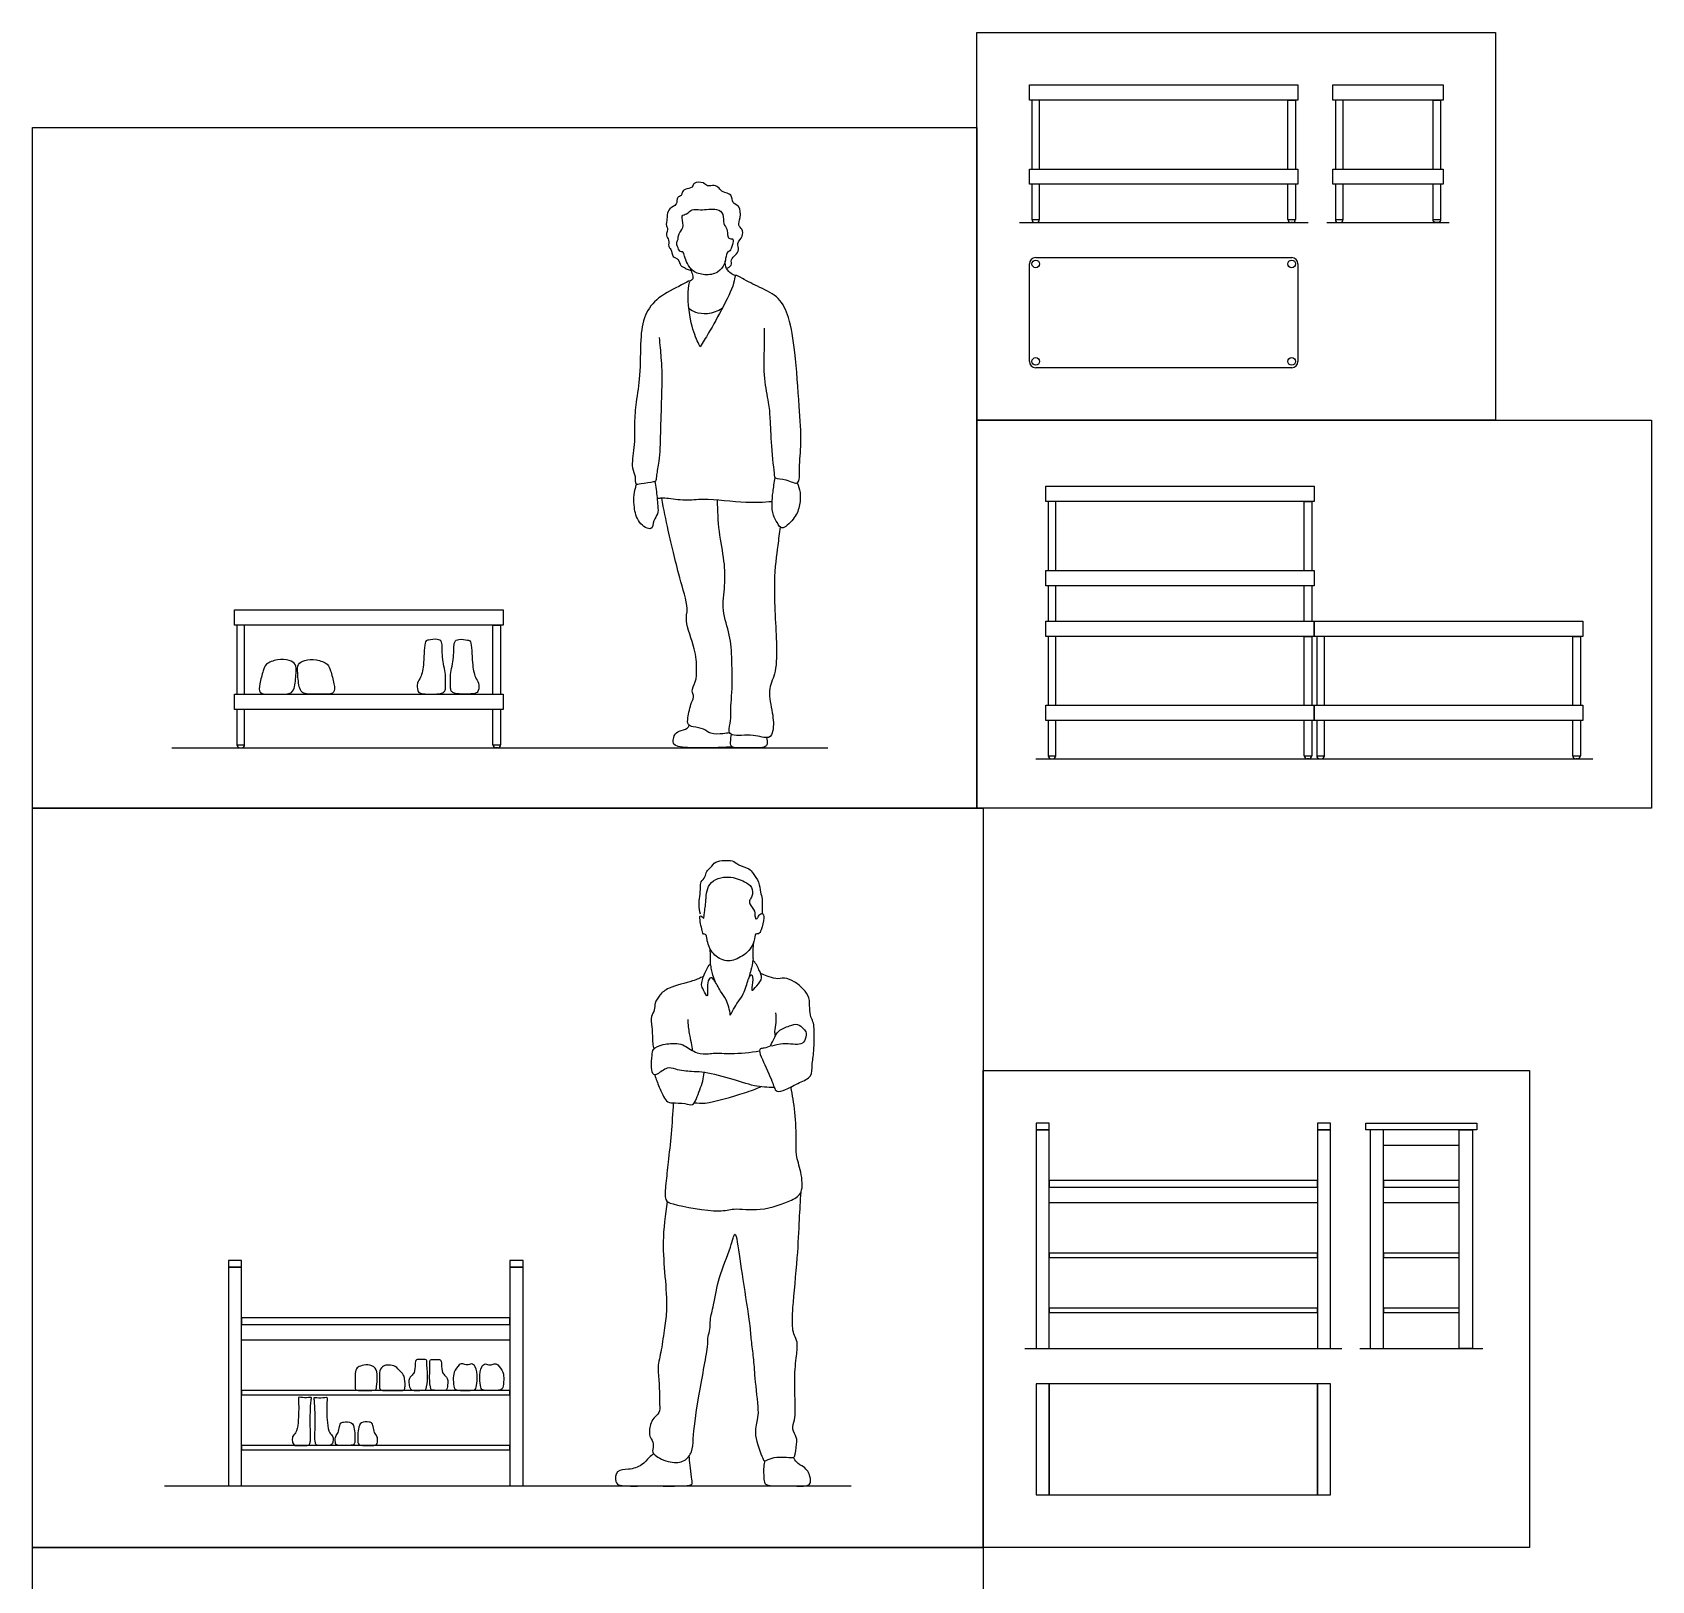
# Model space of a CAD drawing. Header units: millimetres. Extents: x 0.2 to 10.8, y -0.4 to 9.9.
# Drawn here: x 0.186 to 4.858, y 5.449 to 9.916 of the extents above; entities that cross this region are included whole.
import ezdxf

# ---------------------------------------------------------------- set-up
doc = ezdxf.new("R2010")
doc.units = ezdxf.units.MM
for name, color, linetype, true_color in [('AG-DETAILS', 7, 'Continuous', 0x66ffff), ('AG-DIAGRAM', 7, 'Continuous', 0xfecc66), ('AG-FURNITURE', 7, 'Continuous', 0x66ccff), ('AG-OBJECTS', 7, 'Continuous', 0xcc66ff), ('AG-PEOPLE', 7, 'Continuous', 0xfc6666), ('X-VPRT', 6, 'Continuous', 0xff00ff)]:
    doc.layers.add(name, color=color, linetype=linetype, true_color=true_color)

msp = doc.modelspace()

# ---------------------------------------------------------------- linework, layer by layer
at = {"layer": 'AG-DETAILS'}
msp.add_line((4.2268, 9.3758), (4.2489, 9.3758), dxfattribs=at)
for points in [[(3.0695, 9.3758), (3.0916, 9.3758)], [(3.808, 9.3758), (3.8301, 9.3758)], [(3.9453, 9.3758), (3.9674, 9.3758)], [(0.7761, 7.8607), (0.7982, 7.8607)], [(1.5146, 7.8607), (1.5367, 7.8607)], [(3.1165, 7.8287), (3.1386, 7.8287)], [(3.855, 7.8287), (3.8771, 7.8287)], [(3.8914, 7.8287), (3.9135, 7.8287)], [(4.6299, 7.8287), (4.652, 7.8287)]]:
    msp.add_lwpolyline(points, dxfattribs=at)
for centre in [(3.0806, 9.248), (3.8191, 9.248), (3.0806, 8.9665), (3.8191, 8.9665)]:
    msp.add_circle(centre, 0.011, dxfattribs=at)
at = {"layer": 'AG-DIAGRAM'}
for p, q in [((0.5887, 7.8521), (2.4811, 7.8521)), ((0.5669, 5.7222), (2.5481, 5.7222))]:
    msp.add_line(p, q, dxfattribs=at)
for points in [[(3.0335, 9.3671), (3.8662, 9.3671)], [(3.9205, 9.3671), (4.2737, 9.3671)], [(3.0805, 7.8201), (4.688, 7.8201)], [(3.0493, 6.1184), (3.9637, 6.1184)], [(4.0153, 6.1184), (4.3709, 6.1184)]]:
    msp.add_lwpolyline(points, dxfattribs=at)
at = {"layer": 'AG-FURNITURE'}
for p, q in [((3.1165, 8.3192), (3.1165, 8.2175)), ((3.1386, 8.2175), (3.1386, 8.3192)), ((3.855, 8.2175), (3.855, 8.3192)), ((3.8771, 8.3192), (3.8771, 8.2175))]:
    msp.add_line(p, q, dxfattribs=at)
for points in [[(3.0624, 9.7645), (3.8372, 9.7645), (3.8372, 9.7203), (3.0624, 9.7203)], [(3.9382, 9.7645), (4.2561, 9.7645), (4.2561, 9.7203), (3.9382, 9.7203)], [(3.0624, 9.5216), (3.8372, 9.5216), (3.8372, 9.4775), (3.0624, 9.4775)], [(3.9382, 9.5216), (4.2561, 9.5216), (4.2561, 9.4775), (3.9382, 9.4775)], [(3.1094, 8.6062), (3.8843, 8.6062), (3.8843, 8.562), (3.1094, 8.562)], [(3.1094, 8.3633), (3.8843, 8.3633), (3.8843, 8.3192), (3.1094, 8.3192)], [(0.769, 8.2494), (1.5438, 8.2494), (1.5438, 8.2053), (0.769, 8.2053)], [(3.1094, 8.2175), (3.8843, 8.2175), (3.8843, 8.1733), (3.1094, 8.1733)], [(3.8843, 8.2175), (4.6591, 8.2175), (4.6591, 8.1733), (3.8843, 8.1733)], [(0.769, 8.0066), (1.5438, 8.0066), (1.5438, 7.9624), (0.769, 7.9624)], [(3.1094, 7.9746), (3.8843, 7.9746), (3.8843, 7.9304), (3.1094, 7.9304)], [(3.8843, 7.9746), (4.6591, 7.9746), (4.6591, 7.9304), (3.8843, 7.9304)], [(3.0815, 6.7684), (3.0815, 6.7493), (3.1196, 6.7493), (3.1196, 6.7684)], [(3.0815, 6.1184), (3.1196, 6.1184), (3.1196, 6.7493), (3.0815, 6.7493)], [(3.8934, 6.7684), (3.8934, 6.7493), (3.9315, 6.7493), (3.9315, 6.7684)], [(3.8934, 6.1184), (3.9315, 6.1184), (3.9315, 6.7493), (3.8934, 6.7493)], [(4.0331, 6.7684), (4.3531, 6.7684), (4.3531, 6.7493), (4.0331, 6.7493)], [(4.0458, 6.1184), (4.0839, 6.1184), (4.0839, 6.7493), (4.0458, 6.7493)], [(4.3404, 6.1184), (4.3023, 6.1184), (4.3023, 6.7493), (4.3404, 6.7493)], [(3.1196, 6.6033), (3.1196, 6.5842), (3.8934, 6.5842), (3.8934, 6.6033)], [(4.0839, 6.6033), (4.0839, 6.5842), (4.3023, 6.5842), (4.3023, 6.6033)], [(0.7515, 6.3722), (0.7515, 6.3531), (0.7896, 6.3531), (0.7896, 6.3722)], [(1.5634, 6.3722), (1.5634, 6.3531), (1.6015, 6.3531), (1.6015, 6.3722)], [(3.1196, 6.381), (3.8934, 6.381), (3.8934, 6.3937), (3.1196, 6.3937)], [(4.0839, 6.381), (4.3023, 6.381), (4.3023, 6.3937), (4.0839, 6.3937)], [(0.7515, 5.7222), (0.7896, 5.7222), (0.7896, 6.3531), (0.7515, 6.3531)], [(1.5634, 5.7222), (1.6015, 5.7222), (1.6015, 6.3531), (1.5634, 6.3531)], [(3.1196, 6.2223), (3.8934, 6.2223), (3.8934, 6.235), (3.1196, 6.235)], [(4.0839, 6.2223), (4.3023, 6.2223), (4.3023, 6.235), (4.0839, 6.235)], [(0.7896, 6.2071), (0.7896, 6.188), (1.5634, 6.188), (1.5634, 6.2071)], [(0.7896, 5.9848), (1.5634, 5.9848), (1.5634, 5.9975), (0.7896, 5.9975)], [(3.0815, 5.6968), (3.1196, 5.6968), (3.1196, 6.0168), (3.0815, 6.0168)], [(3.1196, 5.6968), (3.8934, 5.6968), (3.8934, 6.0168), (3.1196, 6.0168)], [(3.8934, 5.6968), (3.9315, 5.6968), (3.9315, 6.0168), (3.8934, 6.0168)], [(0.7896, 5.8261), (1.5634, 5.8261), (1.5634, 5.8388), (0.7896, 5.8388)]]:
    msp.add_lwpolyline(points, close=True, dxfattribs=at)
for points in [[(3.0916, 9.5216), (3.0916, 9.7203), (3.0695, 9.7203), (3.0695, 9.5216)], [(3.808, 9.5216), (3.808, 9.7203), (3.8301, 9.7203), (3.8301, 9.5216)], [(3.9674, 9.5216), (3.9674, 9.7203), (3.9453, 9.7203), (3.9453, 9.5216)], [(4.2268, 9.5216), (4.2268, 9.7203), (4.2489, 9.7203), (4.2489, 9.5216)], [(3.1386, 8.3633), (3.1386, 8.562), (3.1165, 8.562), (3.1165, 8.3633)], [(3.855, 8.3633), (3.855, 8.562), (3.8771, 8.562), (3.8771, 8.3633)], [(0.7982, 8.0066), (0.7982, 8.2053), (0.7761, 8.2053), (0.7761, 8.0066)], [(1.5146, 8.0066), (1.5146, 8.2053), (1.5367, 8.2053), (1.5367, 8.0066)], [(3.1386, 7.9746), (3.1386, 8.1733), (3.1165, 8.1733), (3.1165, 7.9746)], [(3.855, 7.9746), (3.855, 8.1733), (3.8771, 8.1733), (3.8771, 7.9746)], [(3.9135, 7.9746), (3.9135, 8.1733), (3.8914, 8.1733), (3.8914, 7.9746)], [(4.6299, 7.9746), (4.6299, 8.1733), (4.652, 8.1733), (4.652, 7.9746)], [(4.0839, 6.7049), (4.3023, 6.7049)], [(3.1196, 6.5398), (3.8934, 6.5398)], [(4.0839, 6.5398), (4.3023, 6.5398)], [(0.7896, 6.1436), (1.5634, 6.1436)]]:
    msp.add_lwpolyline(points, dxfattribs=at)
for centre, radius, start, end in [((3.0782, 9.3758), 0.00863, 180, 270), ((3.083, 9.3758), 0.00863, 270, 0), ((3.8167, 9.3758), 0.00863, 180, 270), ((3.8215, 9.3758), 0.00863, 270, 360), ((3.9539, 9.3758), 0.00863, 180, 270), ((3.9588, 9.3758), 0.00863, 270, 0), ((3.0806, 9.248), 0.0182, 90, 180), ((3.8191, 9.248), 0.0182, 0, 90), ((3.0806, 8.9665), 0.0182, 180, 270), ((3.8191, 8.9665), 0.0182, 270, 0), ((0.7847, 7.8607), 0.00863, 180, 270), ((0.7896, 7.8607), 0.00863, 270, 0), ((1.5232, 7.8607), 0.00863, 180, 270), ((1.5281, 7.8607), 0.00863, 270, 360), ((3.1252, 7.8287), 0.00863, 180, 270), ((3.13, 7.8287), 0.00863, 270, 0), ((3.8637, 7.8287), 0.00863, 180, 270), ((3.8685, 7.8287), 0.00863, 270, 360), ((3.9, 7.8287), 0.00863, 180, 270), ((3.9048, 7.8287), 0.00863, 270, 0), ((4.6385, 7.8287), 0.00863, 180, 270), ((4.6433, 7.8287), 0.00863, 270, 360)]:
    msp.add_arc(centre, radius, start, end, dxfattribs=at)
for points in [[(3.0695, 9.4775), (3.0695, 9.4266), (3.0695, 9.3758)], [(3.0916, 9.3758), (3.0916, 9.4266), (3.0916, 9.4775)], [(3.808, 9.3758), (3.808, 9.4266), (3.808, 9.4775)], [(3.8301, 9.4775), (3.8301, 9.4266), (3.8301, 9.3758)], [(3.9453, 9.4775), (3.9453, 9.4266), (3.9453, 9.3758)], [(3.9674, 9.3758), (3.9674, 9.4266), (3.9674, 9.4775)], [(3.0782, 9.3671), (3.0806, 9.3671), (3.083, 9.3671)], [(3.8215, 9.3671), (3.8191, 9.3671), (3.8167, 9.3671)], [(3.9539, 9.3671), (3.9563, 9.3671), (3.9588, 9.3671)], [(3.0806, 9.2662), (3.4498, 9.2662), (3.8191, 9.2662)], [(3.0624, 8.9665), (3.0624, 9.1073), (3.0624, 9.248)], [(3.8372, 9.248), (3.8372, 9.1073), (3.8372, 8.9665)], [(3.8191, 8.9483), (3.4498, 8.9483), (3.0806, 8.9483)], [(0.7761, 7.9624), (0.7761, 7.9116), (0.7761, 7.8607)], [(0.7982, 7.8607), (0.7982, 7.9116), (0.7982, 7.9624)], [(1.5146, 7.8607), (1.5146, 7.9116), (1.5146, 7.9624)], [(1.5367, 7.9624), (1.5367, 7.9116), (1.5367, 7.8607)], [(3.1165, 7.9304), (3.1165, 7.8796), (3.1165, 7.8287)], [(3.1386, 7.8287), (3.1386, 7.8796), (3.1386, 7.9304)], [(3.855, 7.8287), (3.855, 7.8796), (3.855, 7.9304)], [(3.8771, 7.9304), (3.8771, 7.8796), (3.8771, 7.8287)], [(3.8914, 7.9304), (3.8914, 7.8796), (3.8914, 7.8287)], [(3.9135, 7.8287), (3.9135, 7.8796), (3.9135, 7.9304)], [(4.6299, 7.8287), (4.6299, 7.8796), (4.6299, 7.9304)], [(4.652, 7.9304), (4.652, 7.8796), (4.652, 7.8287)], [(0.7847, 7.8521), (0.7871, 7.8521), (0.7896, 7.8521)], [(1.5281, 7.8521), (1.5256, 7.8521), (1.5232, 7.8521)], [(3.1252, 7.8201), (3.1276, 7.8201), (3.13, 7.8201)], [(3.8685, 7.8201), (3.8661, 7.8201), (3.8637, 7.8201)], [(3.9, 7.8201), (3.9024, 7.8201), (3.9048, 7.8201)], [(4.6433, 7.8201), (4.6409, 7.8201), (4.6385, 7.8201)]]:
    msp.add_open_spline(points, degree=2, dxfattribs=at)
msp.add_rational_spline([(4.2489, 9.4775), (4.2489, 9.4266), (4.2489, 9.3758), (4.2489, 9.3671), (4.2403, 9.3671), (4.2379, 9.3671), (4.2355, 9.3671), (4.2268, 9.3671), (4.2268, 9.3758), (4.2268, 9.4266), (4.2268, 9.4775)], [1, 1, 1, 0.707106781187, 1, 1, 1, 0.707106781187, 1, 1, 1], degree=2, knots=[2.1144193, 2.1144193, 2.1144193, 2.4503264, 2.4503264, 2.4951132, 2.4951132, 2.5110056, 2.5110056, 2.5557924, 2.5557924, 2.8916995, 2.8916995, 2.8916995], dxfattribs=at)
at = {"layer": 'AG-OBJECTS'}
for points, knots in [([(1.3081, 8.0086), (1.3017, 8.0101), (1.2962, 8.0158), (1.2953, 8.0397), (1.3083, 8.056), (1.3165, 8.0957), (1.3163, 8.16), (1.3285, 8.163), (1.3544, 8.1666), (1.3706, 8.1582), (1.3659, 8.1109), (1.3802, 8.0651), (1.3769, 8.0317), (1.3782, 8.0184), (1.3714, 8.0101), (1.359, 8.0067), (1.3201, 8.0057), (1.3081, 8.0086)], [0, 0, 0, 0, 0.219611, 0.485037, 0.737599, 1.115814, 1.561434, 1.738171, 2.027219, 2.244428, 2.622643, 3.034668, 3.361053, 3.562199, 3.732099, 3.946035, 4.35428, 4.35428, 4.35428, 4.35428]), ([(1.462, 8.0086), (1.4685, 8.0101), (1.474, 8.0158), (1.4748, 8.0397), (1.4619, 8.056), (1.4537, 8.0957), (1.4538, 8.16), (1.4416, 8.163), (1.4158, 8.1666), (1.3995, 8.1582), (1.4042, 8.1109), (1.3899, 8.0651), (1.3932, 8.0317), (1.3919, 8.0184), (1.3988, 8.0101), (1.4111, 8.0067), (1.4501, 8.0057), (1.462, 8.0086)], [0, 0, 0, 0, 0.219611, 0.485037, 0.737599, 1.115814, 1.561434, 1.738171, 2.027219, 2.244428, 2.622643, 3.034668, 3.361053, 3.562199, 3.732099, 3.946035, 4.35428, 4.35428, 4.35428, 4.35428]), ([(0.8934, 8.0066), (0.8822, 8.0066), (0.8655, 8.0056), (0.838, 8.0079), (0.8415, 8.0387), (0.8513, 8.0736), (0.8586, 8.0953), (0.8931, 8.1078), (0.9258, 8.106), (0.9485, 8.0937), (0.9467, 8.0667), (0.9436, 8.0231), (0.9308, 8.0058), (0.9056, 8.0067), (0.8934, 8.0066)], [0, 0, 0, 0, 0.314391, 0.579933, 0.850583, 1.204174, 1.470046, 1.803037, 2.136939, 2.402661, 2.690862, 3.070928, 3.317856, 3.661311, 3.661311, 3.661311, 3.661311]), ([(1.0046, 8.0066), (1.0158, 8.0066), (1.0325, 8.0056), (1.0599, 8.0079), (1.0565, 8.0387), (1.0466, 8.0736), (1.0393, 8.0953), (1.0049, 8.1078), (0.9721, 8.106), (0.9495, 8.0937), (0.9513, 8.0667), (0.9544, 8.0231), (0.9672, 8.0058), (0.9924, 8.0067), (1.0046, 8.0066)], [0, 0, 0, 0, 0.314391, 0.579933, 0.850583, 1.204174, 1.470046, 1.803037, 2.136939, 2.402661, 2.690862, 3.070928, 3.317856, 3.661311, 3.661311, 3.661311, 3.661311]), ([(1.3207, 5.9992), (1.3057, 5.9978), (1.2941, 5.9975), (1.281, 5.9975), (1.2747, 6.004), (1.2714, 6.0198), (1.2731, 6.0321), (1.2792, 6.0405), (1.29, 6.0487), (1.2896, 6.0724), (1.2924, 6.0884), (1.3043, 6.0861), (1.3249, 6.089), (1.323, 6.0759), (1.3282, 6.0347), (1.3239, 6.0117), (1.3207, 5.9992)], [0, 0, 0, 0, 0.263564, 0.489241, 0.670544, 0.899273, 1.119563, 1.317331, 1.539485, 1.846499, 2.077536, 2.281182, 2.545823, 2.73354, 3.148311, 3.489812, 3.489812, 3.489812, 3.489812]), ([(1.336, 5.9992), (1.3509, 5.9978), (1.3626, 5.9975), (1.3757, 5.9977), (1.3819, 5.998), (1.3853, 6.0198), (1.3835, 6.0321), (1.3774, 6.0405), (1.3666, 6.0487), (1.367, 6.0724), (1.3642, 6.0884), (1.3524, 6.0861), (1.3317, 6.089), (1.3336, 6.0759), (1.331, 6.0347), (1.3332, 6.0117), (1.336, 5.9992)], [0, 0, 0, 0, 0.263564, 0.489241, 0.670544, 0.899273, 1.119563, 1.317331, 1.539485, 1.846499, 2.077536, 2.281182, 2.545823, 2.73354, 3.148311, 3.489812, 3.489812, 3.489812, 3.489812]), ([(1.4209, 5.9977), (1.4123, 5.9981), (1.4083, 5.9996), (1.4018, 6.0055), (1.4, 6.0295), (1.4003, 6.0499), (1.4163, 6.0724), (1.4277, 6.0767), (1.4402, 6.0685), (1.4536, 6.0774), (1.4663, 6.0658), (1.4714, 6.0337), (1.4663, 6.0081), (1.4643, 5.9997), (1.4566, 5.9976), (1.4306, 5.9973), (1.4209, 5.9977)], [0, 0, 0, 0, 0.266455, 0.420532, 0.69216, 0.960425, 1.251578, 1.438984, 1.644881, 1.852802, 2.061852, 2.390701, 2.685334, 2.839896, 2.989764, 3.290001, 3.290001, 3.290001, 3.290001]), ([(1.5252, 5.9977), (1.5338, 5.9981), (1.5378, 5.9996), (1.5443, 6.0055), (1.5461, 6.0295), (1.5458, 6.0499), (1.5298, 6.0724), (1.5183, 6.0767), (1.5059, 6.0685), (1.4925, 6.0774), (1.4798, 6.0658), (1.4747, 6.0337), (1.4798, 6.0081), (1.4818, 5.9997), (1.4895, 5.9976), (1.5155, 5.9973), (1.5252, 5.9977)], [0, 0, 0, 0, 0.266455, 0.420532, 0.69216, 0.960425, 1.251578, 1.438984, 1.644881, 1.852802, 2.061852, 2.390701, 2.685334, 2.839896, 2.989764, 3.290001, 3.290001, 3.290001, 3.290001]), ([(1.1484, 5.9976), (1.1405, 5.9977), (1.128, 5.998), (1.1175, 5.9977), (1.117, 6.0119), (1.117, 6.0399), (1.1183, 6.0615), (1.1324, 6.0685), (1.1534, 6.0746), (1.1792, 6.0647), (1.1819, 6.0374), (1.1794, 6.0105), (1.1778, 5.9996), (1.1692, 5.9976), (1.1564, 5.9975), (1.1484, 5.9976)], [0, 0, 0, 0, 0.264885, 0.425609, 0.618556, 0.931824, 1.188776, 1.400076, 1.667314, 1.945598, 2.235499, 2.537902, 2.712229, 2.864802, 3.130527, 3.130527, 3.130527, 3.130527]), ([(1.1962, 5.9974), (1.1869, 6.0003), (1.1872, 6.0099), (1.188, 6.035), (1.1868, 6.0604), (1.2025, 6.0706), (1.2153, 6.0715), (1.2343, 6.0687), (1.2474, 6.0515), (1.2609, 6.0405), (1.2616, 6.0111), (1.2601, 5.9978), (1.2478, 5.9973), (1.2127, 5.9971), (1.2007, 5.9974), (1.1962, 5.9974)], [0, 0, 0, 0, 0.188411, 0.499563, 0.796793, 1.035517, 1.25087, 1.506091, 1.779659, 2.027839, 2.348149, 2.551441, 2.744866, 3.104784, 3.350451, 3.350451, 3.350451, 3.350451]), ([(0.9443, 5.8389), (0.9374, 5.8423), (0.9361, 5.8508), (0.9347, 5.8647), (0.9484, 5.8751), (0.9537, 5.9057), (0.9551, 5.961), (0.9521, 5.9792), (0.9609, 5.977), (0.9819, 5.9761), (0.9923, 5.9791), (0.9889, 5.967), (0.9882, 5.9323), (0.9868, 5.9055), (0.9892, 5.8676), (0.9883, 5.8537), (0.9865, 5.8424), (0.9824, 5.8392), (0.9739, 5.8383), (0.9617, 5.839), (0.9487, 5.8387), (0.9443, 5.8389)], [0, 0, 0, 0, 0.203667, 0.422076, 0.644892, 0.9732, 1.423999, 1.641456, 1.786571, 2.067109, 2.230223, 2.402235, 2.750047, 3.073405, 3.430499, 3.655604, 3.844444, 3.96977, 4.134906, 4.348074, 4.592027, 4.592027, 4.592027, 4.592027]), ([(1.0451, 5.8389), (1.0521, 5.8423), (1.0533, 5.8508), (1.0547, 5.8647), (1.0411, 5.8751), (1.0358, 5.9057), (1.0343, 5.961), (1.0374, 5.9792), (1.0285, 5.977), (1.0075, 5.9761), (0.9971, 5.9791), (1.0006, 5.967), (1.0012, 5.9323), (1.0027, 5.9055), (1.0002, 5.8676), (1.0011, 5.8537), (1.003, 5.8424), (1.0071, 5.8392), (1.0156, 5.8383), (1.0277, 5.839), (1.0407, 5.8387), (1.0451, 5.8389)], [0, 0, 0, 0, 0.203667, 0.422076, 0.644892, 0.9732, 1.423999, 1.641456, 1.786571, 2.067109, 2.230223, 2.402235, 2.750047, 3.073405, 3.430499, 3.655604, 3.844444, 3.96977, 4.134906, 4.348074, 4.592027, 4.592027, 4.592027, 4.592027]), ([(1.0962, 5.839), (1.1009, 5.8391), (1.1083, 5.8394), (1.1171, 5.8425), (1.1166, 5.8662), (1.1156, 5.8852), (1.1094, 5.9088), (1.084, 5.9067), (1.074, 5.9043), (1.0712, 5.8888), (1.0675, 5.8723), (1.0577, 5.8635), (1.0602, 5.8445), (1.0637, 5.8392), (1.0783, 5.8388), (1.0904, 5.8389), (1.0962, 5.839)], [0, 0, 0, 0, 0.201424, 0.354876, 0.618617, 0.883979, 1.141692, 1.410336, 1.58439, 1.800152, 2.036419, 2.23904, 2.478466, 2.611957, 2.822093, 3.06932, 3.06932, 3.06932, 3.06932]), ([(1.145, 5.839), (1.1403, 5.8391), (1.1329, 5.8394), (1.1241, 5.8425), (1.1246, 5.8662), (1.1256, 5.8852), (1.1318, 5.9088), (1.1572, 5.9067), (1.1672, 5.9043), (1.17, 5.8888), (1.1738, 5.8723), (1.1835, 5.8635), (1.181, 5.8445), (1.1775, 5.8392), (1.1629, 5.8388), (1.1508, 5.8389), (1.145, 5.839)], [0, 0, 0, 0, 0.201424, 0.354876, 0.618617, 0.883979, 1.141692, 1.410336, 1.58439, 1.800152, 2.036419, 2.23904, 2.478466, 2.611957, 2.822093, 3.06932, 3.06932, 3.06932, 3.06932])]:
    msp.add_open_spline(points, degree=3, knots=knots, dxfattribs=at)
at = {"layer": 'AG-PEOPLE'}
for points, knots in [([(2.1886, 9.2352), (2.1937, 9.2367), (2.2057, 9.2428), (2.1992, 9.2613), (2.215, 9.2733), (2.2268, 9.2887), (2.2159, 9.3081), (2.2376, 9.326), (2.2347, 9.349), (2.22, 9.3585), (2.2301, 9.3815), (2.2286, 9.417), (2.203, 9.4218), (2.2061, 9.4507), (2.1764, 9.453), (2.1678, 9.4664), (2.1535, 9.4778), (2.1323, 9.4692), (2.1239, 9.4852), (2.0915, 9.4838), (2.0923, 9.4664), (2.0676, 9.465), (2.0592, 9.4541), (2.0594, 9.4435), (2.0442, 9.4423), (2.0476, 9.4168), (2.0225, 9.4103), (2.0165, 9.39), (2.0179, 9.3793), (2.0124, 9.3569), (2.0213, 9.3521), (2.0114, 9.3288), (2.0247, 9.3179), (2.0189, 9.2976), (2.0302, 9.2912), (2.0311, 9.266), (2.0514, 9.2641), (2.0548, 9.241), (2.065, 9.2391), (2.0748, 9.2318), (2.0823, 9.2298), (2.0861, 9.229)], [0, 0, 0, 0, 0.229915, 0.455115, 0.701303, 0.94268, 1.18388, 1.467926, 1.726046, 1.940802, 2.215259, 2.539392, 2.796134, 3.062732, 3.344892, 3.572278, 3.80549, 4.053547, 4.277398, 4.570871, 4.770768, 5.035658, 5.241209, 5.40841, 5.596657, 5.851702, 6.122852, 6.369914, 6.569596, 6.830657, 6.987542, 7.250309, 7.474174, 7.713708, 7.905694, 8.17022, 8.402732, 8.656508, 8.829471, 9.02711, 9.223933, 9.223933, 9.223933, 9.223933]), ([(2.1924, 9.2828), (2.1942, 9.2844), (2.2001, 9.2833), (2.2053, 9.3035), (2.2107, 9.3214), (2.1971, 9.3198), (2.1898, 9.3274), (2.1927, 9.3499), (2.1769, 9.3625), (2.1824, 9.3925), (2.1604, 9.4106), (2.1138, 9.401), (2.089, 9.4085), (2.0752, 9.3906), (2.0547, 9.3891), (2.0686, 9.3568), (2.0537, 9.3393), (2.0484, 9.3266), (2.0502, 9.3188), (2.0423, 9.3106), (2.0483, 9.2945), (2.0544, 9.2815), (2.064, 9.2846), (2.0671, 9.2685), (2.0748, 9.2483), (2.0909, 9.2245), (2.1258, 9.2139), (2.1642, 9.2197), (2.184, 9.2468), (2.1854, 9.262), (2.1892, 9.2799), (2.1924, 9.2828)], [0, 0, 0, 0, 0.143853, 0.399759, 0.623632, 0.798268, 0.970475, 1.230621, 1.475886, 1.772441, 2.049069, 2.441458, 2.722118, 2.977773, 3.195118, 3.495054, 3.766611, 3.973512, 4.12573, 4.301914, 4.537656, 4.744276, 4.890106, 5.099269, 5.37365, 5.673567, 6.013618, 6.365773, 6.680289, 6.916379, 7.175141, 7.175141, 7.175141, 7.175141]), ([(2.2142, 9.214), (2.2099, 9.2155), (2.2016, 9.2195), (2.1864, 9.2339), (2.1843, 9.2491), (2.1849, 9.2564)], [0, 0, 0, 0, 0.211949, 0.4677738, 0.7370354, 0.7370354, 0.7370354, 0.7370354]), ([(2.0827, 9.2376), (2.0854, 9.232), (2.0886, 9.2207), (2.0944, 9.2045), (2.0858, 9.1993), (2.0822, 9.1978)], [0, 0, 0, 0, 0.2482567, 0.470408, 0.6664211, 0.6664211, 0.6664211, 0.6664211]), ([(2.2974, 9.0629), (2.297, 9.0417), (2.2973, 8.9992), (2.2941, 8.9178), (2.3104, 8.8482), (2.3143, 8.8008), (2.3166, 8.7267), (2.3259, 8.6399), (2.328, 8.6282), (2.3608, 8.6285), (2.4015, 8.6039), (2.3971, 8.665), (2.4062, 8.7332), (2.3977, 8.8393), (2.388, 8.9905), (2.3716, 9.0907), (2.3433, 9.1524), (2.2856, 9.1799), (2.2377, 9.2027), (2.2118, 9.2201), (2.2132, 9.1938), (2.1798, 9.124), (2.1377, 9.0495), (2.1207, 9.0219), (2.1123, 9.0086)], [0, 0, 0, 0, 0.458681, 0.979234, 1.461045, 1.850511, 2.363965, 2.893137, 3.056287, 3.375933, 3.710898, 4.08386, 4.574247, 5.168259, 5.883753, 6.464856, 6.918252, 7.370221, 7.803727, 8.068859, 8.296285, 8.807975, 9.349013, 9.743684, 9.743684, 9.743684, 9.743684]), ([(2.1123, 9.0086), (2.1094, 9.0143), (2.1031, 9.0273), (2.0798, 9.0866), (2.0751, 9.1806), (2.0867, 9.2033), (2.0537, 9.1835), (1.9898, 9.1538), (1.9491, 9.1013), (1.9389, 9.0272), (1.9408, 8.927), (1.9271, 8.8503), (1.9218, 8.7874), (1.9246, 8.7203), (1.9117, 8.6596), (1.9277, 8.6371), (1.9229, 8.6092), (1.9431, 8.6153), (1.9775, 8.6188), (1.987, 8.6229), (1.9869, 8.6415), (1.9971, 8.6816), (1.9986, 8.763), (2.002, 8.8579), (2.0034, 8.9409), (2.0006, 8.9773), (1.9972, 9.0164), (1.995, 9.0353)], [0, 0, 0, 0, 0.251119, 0.714821, 1.281904, 1.488144, 1.780428, 2.277862, 2.734431, 3.225831, 3.80442, 4.312416, 4.765116, 5.24309, 5.683688, 5.979502, 6.23891, 6.462449, 6.809045, 6.975046, 7.199996, 7.565936, 8.085372, 8.661595, 9.176366, 9.526274, 9.961121, 9.961121, 9.961121, 9.961121]), ([(2.1761, 9.1192), (2.1633, 9.1111), (2.1344, 9.1011), (2.0994, 9.1061), (2.086, 9.1144), (2.0801, 9.119)], [0, 0, 0, 0, 0.3867259, 0.7213384, 0.9935251, 0.9935251, 0.9935251, 0.9935251]), ([(1.9822, 8.6211), (1.9835, 8.6131), (1.986, 8.5975), (1.9904, 8.5505), (1.9922, 8.526), (1.9763, 8.5089), (1.9759, 8.4732), (1.9299, 8.5014), (1.9223, 8.5449), (1.9196, 8.573), (1.9255, 8.6009), (1.9278, 8.6088), (1.929, 8.6126)], [0, 0, 0, 0, 0.284714, 0.677999, 0.957518, 1.230754, 1.51047, 1.86205, 2.247795, 2.558032, 2.857132, 3.056849, 3.056849, 3.056849, 3.056849]), ([(2.3922, 8.6162), (2.3962, 8.6073), (2.4028, 8.5885), (2.4007, 8.5456), (2.3848, 8.5124), (2.3471, 8.4764), (2.3349, 8.5023), (2.3217, 8.5221), (2.3187, 8.557), (2.3226, 8.5898), (2.3263, 8.6175), (2.3288, 8.6313)], [0, 0, 0, 0, 0.311337, 0.677243, 1.043029, 1.410457, 1.662326, 1.9494, 2.282115, 2.616308, 2.98824, 2.98824, 2.98824, 2.98824]), ([(2.32, 8.5617), (2.2948, 8.5601), (2.2472, 8.556), (2.122, 8.5728), (2.073, 8.5627), (2.0173, 8.572), (1.9991, 8.5719), (1.9918, 8.5712), (1.9885, 8.5707)], [0, 0, 0, 0, 0.499864, 1.133991, 1.555834, 1.975049, 2.217027, 2.398594, 2.398594, 2.398594, 2.398594]), ([(2.1974, 7.8955), (2.191, 7.894), (2.1786, 7.892), (2.1417, 7.8901), (2.1239, 7.9077), (2.0929, 7.9113), (2.0756, 7.9178), (2.0764, 7.94), (2.0859, 7.9817), (2.0973, 8.0021), (2.0848, 8.0155), (2.102, 8.0431), (2.1029, 8.0823), (2.1003, 8.1373), (2.0659, 8.2187), (2.0813, 8.2533), (2.0515, 8.3447), (2.0365, 8.4144), (2.0194, 8.48), (2.0073, 8.541), (2.0019, 8.5718)], [0, 0, 0, 0, 0.254929, 0.591669, 0.875592, 1.193479, 1.419471, 1.671465, 2.055905, 2.319973, 2.530438, 2.83695, 3.193871, 3.630278, 4.155035, 4.499742, 5.048188, 5.54442, 6.013765, 6.570714, 6.570714, 6.570714, 6.570714]), ([(2.343, 8.4887), (2.3406, 8.4708), (2.3366, 8.4321), (2.321, 8.3274), (2.3354, 8.1499), (2.3316, 8.0664), (2.3058, 8.017), (2.3225, 7.9537), (2.3258, 7.9033), (2.3117, 7.8736), (2.2657, 7.8938), (2.2054, 7.8828), (2.1926, 7.9005), (2.2033, 7.9317), (2.1997, 7.9742), (2.206, 8.0127), (2.2043, 8.1053), (2.2008, 8.1765), (2.1729, 8.2476), (2.1856, 8.32), (2.1835, 8.391), (2.1654, 8.4767), (2.163, 8.5362), (2.1626, 8.5663)], [0, 0, 0, 0, 0.422826, 1.01588, 1.791584, 2.312964, 2.721513, 3.181133, 3.592955, 3.869048, 4.25427, 4.697359, 4.919513, 5.238608, 5.610511, 5.973163, 6.520676, 7.016296, 7.507498, 7.99311, 8.476672, 9.012451, 9.558457, 9.558457, 9.558457, 9.558457]), ([(2.2049, 7.8544), (2.1888, 7.853), (2.1634, 7.8522), (2.0335, 7.8488), (2.0347, 7.8732), (2.0375, 7.8909), (2.051, 7.9007), (2.0767, 7.9062), (2.0796, 7.9137), (2.0812, 7.9167)], [0, 0, 0, 0, 0.400139, 1.018787, 1.255431, 1.491887, 1.722214, 2.008801, 2.193644, 2.193644, 2.193644, 2.193644]), ([(2.3043, 7.881), (2.3051, 7.8777), (2.3057, 7.871), (2.3069, 7.8601), (2.2954, 7.8494), (2.251, 7.854), (2.1974, 7.8482), (2.2011, 7.8733), (2.2013, 7.8844), (2.2028, 7.8901)], [0, 0, 0, 0, 0.184544, 0.380583, 0.577886, 0.970435, 1.363143, 1.598913, 1.841713, 1.841713, 1.841713, 1.841713]), ([(2.1138, 7.3721), (2.1112, 7.3807), (2.1079, 7.3988), (2.112, 7.4222), (2.1138, 7.449), (2.1129, 7.4659), (2.1289, 7.4779), (2.1291, 7.496), (2.1439, 7.5056), (2.1557, 7.5255), (2.1828, 7.5266), (2.2059, 7.5281), (2.2226, 7.5126), (2.2545, 7.505), (2.265, 7.4891), (2.284, 7.4655), (2.285, 7.4346), (2.2931, 7.4166), (2.291, 7.3895), (2.2911, 7.3792), (2.291, 7.3739)], [0, 0, 0, 0, 0.296366, 0.578891, 0.874919, 1.102549, 1.343897, 1.57465, 1.806332, 2.071898, 2.361558, 2.630623, 2.899244, 3.218193, 3.464826, 3.774761, 4.087703, 4.343733, 4.63575, 4.86329, 4.86329, 4.86329, 4.86329]), ([(2.1228, 7.36), (2.1119, 7.3717), (2.1098, 7.3581), (2.1191, 7.322), (2.1211, 7.3134), (2.1309, 7.3152), (2.1314, 7.2962), (2.1432, 7.2591), (2.1827, 7.2323), (2.2255, 7.2423), (2.263, 7.2725), (2.2706, 7.3051), (2.2707, 7.316), (2.2825, 7.3129), (2.29, 7.3276), (2.297, 7.3588), (2.2953, 7.3748), (2.2858, 7.3737), (2.2799, 7.3639), (2.274, 7.355), (2.2694, 7.3649), (2.2722, 7.381), (2.2538, 7.4004), (2.255, 7.4135), (2.2641, 7.4231), (2.2639, 7.4527), (2.2393, 7.4663), (2.1956, 7.4857), (2.1299, 7.4669), (2.1297, 7.4068), (2.1264, 7.3878), (2.1246, 7.3742), (2.1228, 7.36)], [0, 0, 0, 0, 0.210993, 0.595076, 0.7569, 0.906872, 1.142734, 1.523282, 1.924294, 2.314003, 2.732646, 3.076957, 3.24441, 3.418374, 3.649093, 4.004501, 4.223604, 4.374691, 4.587026, 4.7549, 4.913383, 5.159594, 5.463903, 5.667552, 5.881627, 6.187715, 6.495723, 6.914911, 7.37831, 7.817318, 8.090337, 8.355678, 8.355678, 8.355678, 8.355678]), ([(2.2668, 7.2917), (2.2652, 7.2785), (2.2636, 7.2513), (2.2662, 7.2401), (2.2583, 7.2092), (2.2561, 7.2004), (2.2521, 7.185)], [0, 0, 0, 0, 0.361866, 0.566662, 0.879141, 1.099368, 1.099368, 1.099368, 1.099368]), ([(2.1568, 7.1753), (2.154, 7.182), (2.1492, 7.1957), (2.1454, 7.2123), (2.142, 7.2289), (2.1424, 7.2483), (2.1417, 7.2635), (2.1415, 7.2712)], [0, 0, 0, 0, 0.267542, 0.504278, 0.737234, 0.988967, 1.264367, 1.264367, 1.264367, 1.264367]), ([(2.1995, 7.0803), (2.1981, 7.0954), (2.1897, 7.1261), (2.1708, 7.1478), (2.1548, 7.1812), (2.1432, 7.1923), (2.1299, 7.1752), (2.1375, 7.1213), (2.1214, 7.1553), (2.1136, 7.1671), (2.1233, 7.1977), (2.132, 7.2118), (2.1353, 7.2232), (2.1427, 7.2288)], [0, 0, 0, 0, 0.404543, 0.734267, 1.097487, 1.298388, 1.55212, 1.916421, 2.179553, 2.42478, 2.748432, 3.005039, 3.22707, 3.22707, 3.22707, 3.22707]), ([(2.1995, 7.0803), (2.2036, 7.0883), (2.2111, 7.1048), (2.2435, 7.1458), (2.2496, 7.1848), (2.2637, 7.2039), (2.2652, 7.1757), (2.2574, 7.1435), (2.2771, 7.167), (2.295, 7.1875), (2.2821, 7.2103), (2.2727, 7.2321), (2.2648, 7.2391)], [0, 0, 0, 0, 0.310139, 0.738545, 1.129204, 1.346123, 1.641085, 1.930402, 2.188763, 2.498758, 2.795366, 3.111714, 3.111714, 3.111714, 3.111714]), ([(2.3162, 6.9917), (2.3101, 6.9889), (2.2981, 6.9842), (2.2862, 6.9852), (2.2823, 6.9758), (2.2918, 6.9513), (2.3207, 6.8904), (2.3251, 6.8732), (2.3331, 6.856), (2.3619, 6.8662), (2.3974, 6.8861), (2.4369, 6.9013), (2.4343, 6.9389), (2.4419, 6.9758), (2.442, 7.0404), (2.4391, 7.0609), (2.431, 7.0757), (2.4275, 7.1006), (2.4297, 7.1317), (2.4103, 7.1562), (2.3855, 7.1783), (2.3562, 7.1899), (2.3306, 7.1827), (2.3061, 7.1936), (2.2936, 7.1978), (2.2875, 7.2003)], [0, 0, 0, 0, 0.2561, 0.441716, 0.591078, 0.883831, 1.357675, 1.608383, 1.820398, 2.109331, 2.491114, 2.841971, 3.162172, 3.528875, 3.986686, 4.244631, 4.469556, 4.755676, 5.070832, 5.383262, 5.715365, 6.028495, 6.316912, 6.606556, 6.862105, 6.862105, 6.862105, 6.862105]), ([(2.1221, 7.1921), (2.1118, 7.1875), (2.0926, 7.1775), (2.0207, 7.1623), (1.9964, 7.1401), (1.9801, 7.1159), (1.9827, 7.095), (1.9684, 7.0767), (1.9747, 7.0457), (1.9747, 7), (1.9775, 6.9883), (1.9786, 6.9824)], [0, 0, 0, 0, 0.333233, 0.815953, 1.147384, 1.443619, 1.696962, 1.955241, 2.276805, 2.662913, 2.904774, 2.904774, 2.904774, 2.904774]), ([(2.0914, 6.9778), (2.0901, 6.9855), (2.0875, 7.0015), (2.0811, 7.0277), (2.0783, 7.0542), (2.0775, 7.0677)], [0, 0, 0, 0, 0.2779017, 0.575863, 0.940482, 0.940482, 0.940482, 0.940482]), ([(2.3162, 6.9917), (2.3181, 6.9891), (2.3469, 7.0032), (2.3982, 6.992), (2.4148, 7.0041), (2.4207, 7.0298), (2.4109, 7.0403), (2.3938, 7.0586), (2.3702, 7.0491), (2.3352, 7.038), (2.3267, 7.0118), (2.3146, 6.9938), (2.3162, 6.9917)], [0, 0, 0, 0, 0.304454, 0.72695, 0.967627, 1.242229, 1.456083, 1.722757, 2.000446, 2.337755, 2.646472, 2.900868, 2.900868, 2.900868, 2.900868]), ([(2.3297, 7.0211), (2.3289, 7.0252), (2.327, 7.034), (2.3331, 7.0598), (2.3318, 7.0778), (2.3307, 7.087)], [0, 0, 0, 0, 0.2045243, 0.4940235, 0.797047, 0.797047, 0.797047, 0.797047]), ([(2.3261, 6.8718), (2.3071, 6.872), (2.2673, 6.8741), (2.2002, 6.8987), (2.1179, 6.9177), (2.0894, 6.9166), (2.0418, 6.9227), (2.0178, 6.9331), (1.9904, 6.9095), (1.9763, 6.9057), (1.9701, 6.9309), (1.974, 6.9638), (1.9746, 6.9843), (2.0066, 6.9984), (2.0458, 6.9994), (2.0682, 6.9946), (2.1023, 6.9673), (2.1365, 6.9687), (2.1557, 6.9722), (2.2046, 6.9678), (2.2568, 6.9729), (2.284, 6.9774)], [0, 0, 0, 0, 0.432649, 0.927811, 1.44572, 1.760709, 2.14765, 2.434503, 2.76494, 2.950249, 3.215577, 3.554715, 3.79739, 4.118478, 4.477539, 4.751133, 5.12195, 5.447317, 5.695707, 6.087174, 6.608124, 6.608124, 6.608124, 6.608124]), ([(1.9817, 6.9078), (1.9851, 6.8959), (1.9934, 6.8744), (2.0129, 6.8303), (2.0332, 6.8264), (2.0675, 6.8275), (2.0926, 6.8173), (2.1023, 6.8412), (2.1218, 6.8898), (2.1229, 6.9064), (2.1237, 6.9148)], [0, 0, 0, 0, 0.350201, 0.732116, 0.978723, 1.316966, 1.588242, 1.85083, 2.267651, 2.556695, 2.556695, 2.556695, 2.556695]), ([(2.0347, 6.8272), (2.0333, 6.7976), (2.0297, 6.7395), (2.02, 6.6572), (2.0139, 6.5982), (2.0087, 6.5451), (2.0346, 6.5331), (2.1695, 6.5086), (2.208, 6.5257), (2.2874, 6.5123), (2.3749, 6.5445), (2.4107, 6.5664), (2.405, 6.6287), (2.3874, 6.6777), (2.3914, 6.7172), (2.3869, 6.8034), (2.3791, 6.8494), (2.3741, 6.8733)], [0, 0, 0, 0, 0.54008, 1.05975, 1.51299, 1.90014, 2.183329, 2.843491, 3.227281, 3.726202, 4.280391, 4.625399, 5.056201, 5.469398, 5.827846, 6.353251, 6.844012, 6.844012, 6.844012, 6.844012]), ([(2.0962, 6.8278), (2.1064, 6.8269), (2.126, 6.822), (2.2442, 6.8562), (2.2722, 6.8675), (2.288, 6.8739)], [0, 0, 0, 0, 0.317102, 0.936522, 1.346128, 1.346128, 1.346128, 1.346128]), ([(2.0178, 6.5425), (2.0109, 6.5045), (2.0027, 6.427), (2.0108, 6.329), (2.0187, 6.2331), (2.0088, 6.1799), (2.0021, 6.1148), (1.9876, 6.0645), (1.996, 6.0204), (1.994, 5.9587), (1.9981, 5.9329), (1.9714, 5.915), (1.9642, 5.8781), (1.9679, 5.8619), (1.9806, 5.8443), (1.9731, 5.8228), (1.9813, 5.8078), (2.0261, 5.7871), (2.0679, 5.7904), (2.0913, 5.8212), (2.0919, 5.8622), (2.105, 5.9752), (2.1358, 6.1199), (2.1341, 6.1519), (2.142, 6.1747), (2.1403, 6.2025), (2.1531, 6.2468), (2.1641, 6.3261), (2.2, 6.402), (2.2127, 6.4618), (2.2218, 6.4166), (2.2349, 6.3172), (2.2559, 6.1925), (2.2589, 6.1434), (2.2666, 6.0905), (2.2694, 6.0352), (2.2809, 5.9425), (2.2784, 5.9127), (2.2644, 5.8688), (2.2926, 5.8049), (2.2972, 5.7903), (2.3262, 5.8102), (2.3774, 5.8023), (2.3872, 5.8058), (2.3908, 5.8444), (2.3928, 5.8617), (2.3743, 5.8861), (2.3865, 5.9141), (2.3878, 5.9432), (2.3832, 6.0331), (2.3897, 6.0946), (2.3953, 6.1363), (2.3835, 6.1564), (2.3778, 6.1799), (2.3793, 6.2412), (2.3944, 6.3813), (2.3985, 6.4889), (2.402, 6.544), (2.4035, 6.5705)], [0, 0, 0, 0, 0.616498, 1.192861, 1.746326, 2.169763, 2.629694, 3.038638, 3.425783, 3.874441, 4.150744, 4.456798, 4.799022, 5.031696, 5.286983, 5.545541, 5.764805, 6.159623, 6.523766, 6.852582, 7.204226, 7.829226, 8.529255, 8.842696, 9.109052, 9.404344, 9.788026, 10.302138, 10.855948, 11.213935, 11.490675, 12.090839, 12.739512, 13.141116, 13.543089, 13.986363, 14.533322, 14.846599, 15.229237, 15.703949, 15.880882, 16.192629, 16.603258, 16.764988, 17.107247, 17.357467, 17.652652, 17.950216, 18.261489, 18.802239, 19.269337, 19.627021, 19.891046, 20.157962, 20.597408, 21.285604, 21.888632, 22.399521, 22.399521, 22.399521, 22.399521]), ([(1.9781, 5.815), (1.9737, 5.8114), (1.9642, 5.8046), (1.9448, 5.7795), (1.9071, 5.768), (1.8695, 5.77), (1.8658, 5.732), (1.8833, 5.7204), (1.9546, 5.7233), (2.0713, 5.7205), (2.0923, 5.7267), (2.0868, 5.7489), (2.0835, 5.7818), (2.0815, 5.7996), (2.0806, 5.8086)], [0, 0, 0, 0, 0.235909, 0.550797, 0.912354, 1.237452, 1.545385, 1.785854, 2.274195, 2.90292, 3.124312, 3.381031, 3.716964, 4.015742, 4.015742, 4.015742, 4.015742]), ([(2.2985, 5.7947), (2.2973, 5.7888), (2.295, 5.7785), (2.2956, 5.7323), (2.3035, 5.7247), (2.3319, 5.7211), (2.3811, 5.7233), (2.4358, 5.7191), (2.4292, 5.7503), (2.4241, 5.7652), (2.4109, 5.7778), (2.3896, 5.7888), (2.3846, 5.7996), (2.3826, 5.8048)], [0, 0, 0, 0, 0.24383, 0.622437, 0.796485, 1.091318, 1.514105, 1.895097, 2.165359, 2.397867, 2.638012, 2.915406, 3.149687, 3.149687, 3.149687, 3.149687])]:
    msp.add_open_spline(points, degree=3, knots=knots, dxfattribs=at)
at = {"layer": 'X-VPRT'}
for points in [[(2.911, 8.7969), (2.911, 9.9159), (4.4075, 9.9159), (4.4075, 8.7969)], [(0.1859, 7.678), (0.1859, 9.6413), (2.911, 9.6413), (2.911, 7.678)], [(2.911, 7.678), (2.911, 8.7969), (4.8575, 8.7969), (4.8575, 7.678)], [(0.1859, 5.5444), (0.1859, 7.678), (2.9291, 7.678), (2.9291, 5.5444)], [(2.9291, 5.5444), (2.9291, 6.9208), (4.5055, 6.9208), (4.5055, 5.5444)], [(0.1859, 3.5108), (0.1859, 5.5444), (2.9291, 5.5444), (2.9291, 3.5108)]]:
    msp.add_lwpolyline(points, close=True, dxfattribs=at)

doc.saveas('drawing.dxf')
